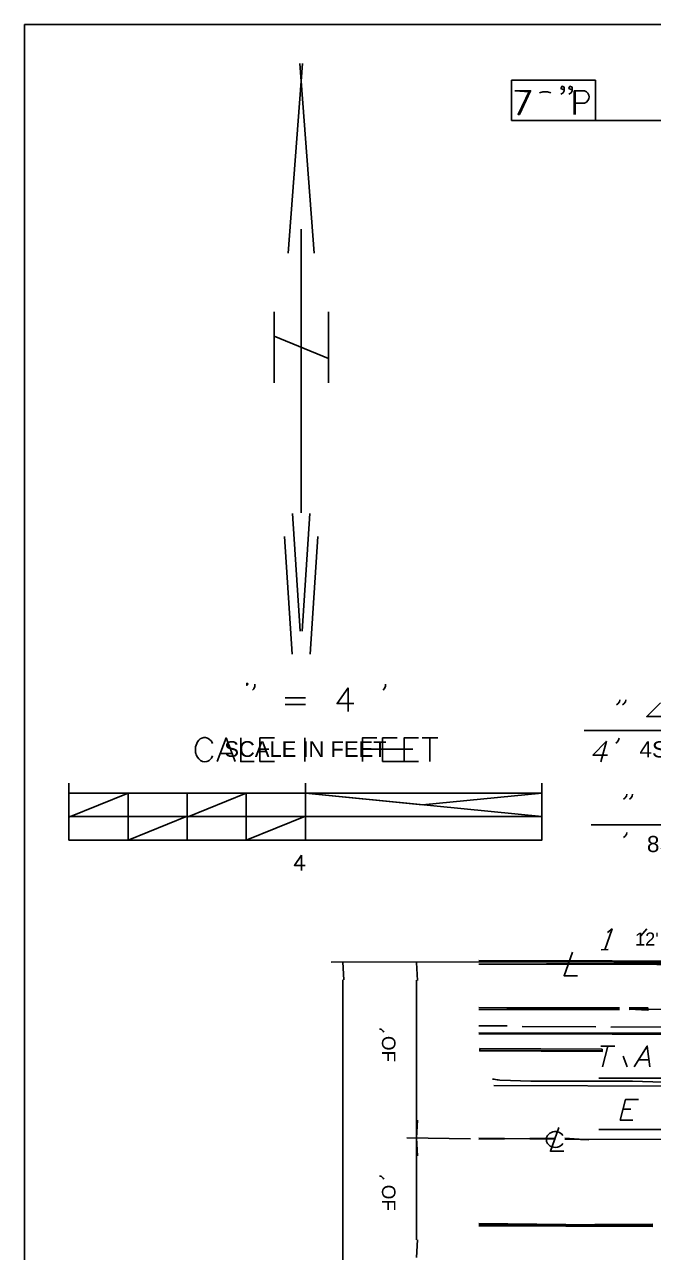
# Model space of a CAD drawing. Header units: feet. Extents: x 13 to 426, y 12 to 285.
# Drawn here: x 12.6 to 65.8, y 181.1 to 284.9 of the extents above; entities that cross this region are included whole.
import ezdxf
from ezdxf.enums import TextEntityAlignment as Align

# ---------------------------------------------------------------- set-up
doc = ezdxf.new("R2010")
doc.units = ezdxf.units.FT
doc.layers.add('ANOTACION', color=8, linetype='CONTINUOUS')
doc.layers.add('EJE_VIA', color=7, linetype='CONTINUOUS')
doc.styles.add('CAD_TEXT', font='Arial')

msp = doc.modelspace()

# ---------------------------------------------------------------- linework, layer by layer
at = {"layer": 'EJE_VIA'}
for p, q in [((34.91, 265.59), (36.12, 281.61)), ((35.88, 281.61), (37.09, 265.59)), ((54.07, 279.32), (55.3, 279.23)), ((59.1, 277.32), (59.1, 279.32)), ((59.18, 279.22), (59.18, 277.32)), ((36, 243.62), (36, 267.62)), ((33.7, 254.62), (33.7, 260.62)), ((38.3, 254.62), (38.3, 260.62)), ((35.27, 243.57), (35.91, 233.61)), ((36.09, 233.61), (36.73, 243.57)), ((34.59, 241.62), (35.23, 231.66)), ((36.77, 231.66), (37.41, 241.62)), ((39.98, 226.82), (39.98, 228.82)), ((34.65, 227.97), (36.37, 227.97)), ((34.65, 227.4), (36.37, 227.4)), ((36.32, 222.58), (36.32, 224.58)), ((46.22, 224.58), (47.55, 224.58)), ((46.88, 222.58), (46.88, 224.58)), ((32.5, 223.63), (33.27, 223.63)), ((41.17, 223.63), (45.45, 223.63)), ((61.35, 222.55), (61.82, 224.3)), ((29.17, 223.25), (30.12, 223.25)), ((32.5, 222.58), (33.73, 222.58)), ((42.88, 222.58), (45.93, 222.58)), ((16.35, 219.92), (16.35, 220.75)), ((36.35, 215.92), (36.35, 220.75)), ((56.35, 219.92), (56.35, 220.75)), ((21.35, 215.92), (21.35, 219.92)), ((26.35, 215.92), (26.35, 219.92)), ((31.35, 215.92), (31.35, 219.92)), ((16.35, 217.92), (56.35, 217.92)), ((36.03, 213.37), (36.03, 214.67)), ((64.72, 207.85), (65.22, 208.43)), ((61.38, 206.67), (61.97, 206.68)), ((38.52, 205.62), (96.15, 205.65)), ((51.03, 205.45), (96.15, 205.65)), ((39.51, 205.62), (39.6, 204.11)), ((45.74, 205.58), (45.84, 204.07)), ((39.52, 127.12), (39.52, 204.12)), ((45.75, 182.12), (45.75, 204.08)), ((51.03, 201.77), (62.93, 201.75)), ((51.03, 201.6), (62.93, 201.75)), ((51.03, 201.6), (62.93, 201.62)), ((63.73, 201.62), (67.73, 201.63)), ((51.03, 200.23), (53.43, 200.22)), ((51.03, 199.63), (96.15, 199.55)), ((51.03, 199.58), (96.15, 199.48)), ((54.68, 200.16), (60.93, 200.15)), ((62.18, 200.12), (68.43, 200.13)), ((61.35, 198.5), (62.52, 198.5)), ((61.48, 196.75), (61.93, 198.5)), ((51.1, 198.17), (61.45, 198.12)), ((63.22, 197.67), (63.57, 196.75)), ((64.55, 197.35), (65.38, 197.35)), ((52.28, 195.18), (107.03, 195)), ((45.74, 190.75), (45.84, 192.26)), ((62.97, 192.25), (64.05, 192.25)), ((63.2, 193.17), (63.87, 193.17)), ((44.93, 190.75), (50.32, 190.68)), ((45.74, 190.75), (45.84, 189.24)), ((51.03, 190.72), (57.5, 190.65)), ((51.03, 190.63), (57.5, 190.72)), ((58.3, 190.65), (175.12, 190.27)), ((65.75, 183.35), (51.03, 183.5)), ((51.03, 183.37), (65.75, 183.45)), ((51.03, 183.3), (65.75, 183.4)), ((51.03, 183.3), (65.75, 183.25)), ((45.74, 180.62), (45.84, 182.13))]:
    msp.add_line(p, q, dxfattribs=at)
for points in [[(426.22, 284.92), (12.6, 284.92), (12.6, 12.08)], [(53.8, 276.8), (53.8, 280.2), (60.88, 280.2), (60.88, 276.8), (53.8, 276.8)], [(58.25, 279.52), (58.15, 279.42), (57.97, 279.52), (58.07, 279.7), (58.25, 279.62), (58.25, 279.32), (58.15, 279.13), (57.97, 279.03)], [(58.92, 279.52), (58.82, 279.42), (58.63, 279.52), (58.73, 279.7), (58.92, 279.62), (58.92, 279.32), (58.82, 279.13), (58.63, 279.03)], [(54.07, 279.32), (55.4, 279.32), (54.45, 277.32)], [(55.3, 279.32), (54.35, 277.32), (54.45, 277.32)], [(57.12, 279.13), (56.82, 279.23), (56.45, 279.23), (56.15, 279.13)], [(59.1, 279.32), (59.95, 279.32), (60.12, 279.22), (60.25, 279.1), (60.33, 278.95), (60.35, 278.79), (60.33, 278.63), (60.25, 278.48), (60.13, 278.36), (59.95, 278.27), (59.18, 278.27)], [(114.98, 259.15), (94.9, 276.8), (60.88, 276.8)], [(33.7, 260.62), (33.7, 258.55), (38.3, 256.67)], [(33.7, 258.55), (38.3, 256.67), (38.3, 254.62)], [(31.5, 229.12), (31.4, 229.2), (31.4, 229.02), (31.5, 229.12)], [(32.07, 229.12), (32.07, 228.92), (31.98, 228.73), (31.88, 228.63)], [(39.98, 228.82), (39.03, 227.48), (40.45, 227.48)], [(43.12, 229.12), (43.12, 228.92), (43.03, 228.73), (42.93, 228.63)], [(62.95, 227.8), (62.92, 227.63), (62.78, 227.47), (62.68, 227.38)], [(63.45, 227.8), (63.42, 227.63), (63.28, 227.47), (63.18, 227.38)], [(66.38, 227.55), (65.23, 226.38), (66.48, 226.38)], [(28.5, 224.1), (28.4, 224.3), (28.22, 224.48), (28.07, 224.57), (27.91, 224.61), (27.75, 224.61), (27.6, 224.56), (27.46, 224.49), (27.33, 224.38), (27.23, 224.25), (27.17, 224.1), (27.07, 223.82), (27.07, 223.35), (27.09, 223.25), (27.12, 223.15), (27.22, 222.96), (27.33, 222.8), (27.48, 222.67), (27.64, 222.58), (27.82, 222.55), (28.01, 222.58), (28.11, 222.62), (28.22, 222.68), (28.4, 222.87), (28.5, 223.07)], [(28.88, 222.58), (29.65, 224.58), (30.4, 222.58)], [(30.88, 224.58), (30.88, 222.58), (32.03, 222.58)], [(32.5, 222.58), (32.5, 224.58), (33.73, 224.58)], [(41.17, 222.58), (41.17, 224.58), (42.4, 224.58)], [(42.88, 222.58), (42.88, 224.58), (44.12, 224.58)], [(44.7, 222.58), (44.7, 224.58), (45.93, 224.58)], [(95.45, 216.07), (83.28, 225.22), (59.92, 225.22)], [(62.88, 224.55), (62.85, 224.38), (62.72, 224.22), (62.6, 224.13)], [(61.82, 224.3), (60.67, 223.13), (61.92, 223.13)], [(16.35, 215.92), (16.35, 219.92), (56.35, 219.92), (56.35, 215.92), (16.35, 215.92)], [(16.35, 219.92), (16.35, 217.88), (21.35, 219.92)], [(16.35, 217.88), (21.35, 219.92), (21.35, 217.88)], [(26.35, 219.92), (26.35, 217.88), (31.35, 219.92)], [(26.35, 217.88), (31.35, 219.92), (31.35, 217.88)], [(36.35, 219.92), (56.35, 217.92), (36.35, 217.92)], [(56.35, 217.92), (56.35, 219.92), (36.35, 219.92)], [(46.27, 218.92), (36.35, 219.92), (36.35, 217.95)], [(46.27, 218.92), (56.35, 219.92), (56.35, 217.92)], [(63.53, 219.82), (63.5, 219.65), (63.37, 219.48), (63.27, 219.4)], [(64.03, 219.82), (64, 219.65), (63.87, 219.48), (63.77, 219.4)], [(21.35, 217.95), (21.35, 215.92), (26.35, 217.95)], [(21.35, 215.92), (26.35, 217.95), (26.35, 215.92)], [(31.35, 217.95), (31.35, 215.92), (36.35, 217.95)], [(31.35, 215.92), (36.35, 217.95), (36.35, 215.92)], [(96.73, 210.82), (87.85, 217.23), (60.52, 217.23)], [(63.53, 216.57), (63.5, 216.4), (63.37, 216.23), (63.27, 216.15)], [(36.03, 214.67), (35.42, 213.8), (36.33, 213.8)], [(61.9, 208.13), (62.3, 208.43), (61.67, 206.67)], [(51.03, 205.45), (96.15, 205.35), (96.15, 205.65), (51.03, 205.75)], [(58.95, 206.47), (58.23, 204.47), (59.37, 204.47)], [(63.73, 201.65), (65.33, 201.55), (65.33, 201.75), (63.73, 201.75)], [(42.63, 199.97), (42.78, 199.92), (42.93, 199.78), (43, 199.68)], [(51.03, 199.55), (96.15, 199.45), (51.03, 199.65)], [(64.15, 196.75), (65.27, 198.52), (65.48, 196.77)], [(51.1, 198.3), (61.45, 198.25), (61.45, 198.05), (51.1, 198.1), (51.1, 198.3)], [(52.18, 195.72), (52.32, 195.71), (52.44, 195.69), (52.56, 195.67), (52.67, 195.65), (52.81, 195.64), (53.71, 195.6), (54.56, 195.57), (55.42, 195.55), (56.27, 195.54), (57.13, 195.54), (57.99, 195.54), (58.86, 195.54), (59.72, 195.55), (60.58, 195.55), (61.44, 195.56), (62.3, 195.56), (63.16, 195.55), (64.02, 195.54), (64.88, 195.53), (65.73, 195.5), (66.59, 195.47)], [(119.17, 189.53), (96.25, 195.8), (61.18, 195.8)], [(62.97, 192.25), (63.43, 194), (64.52, 194)], [(58.13, 190.95), (58.05, 191.07), (57.85, 191.2), (57.71, 191.25), (57.57, 191.28), (57.43, 191.29), (57.29, 191.27), (57.16, 191.22), (57.04, 191.15), (56.93, 191.06), (56.83, 190.95), (56.75, 190.77), (56.75, 190.45), (56.82, 190.28), (56.93, 190.15), (57.05, 190.06), (57.19, 189.99), (57.35, 189.96), (57.51, 189.95), (57.68, 189.97), (57.85, 190.02), (58.05, 190.15), (58.13, 190.27)], [(57.8, 191.62), (57.08, 189.62), (58.22, 189.62)], [(119.15, 185.77), (96.25, 191.45), (61.18, 191.45)], [(58.3, 190.67), (60.3, 190.6), (58.3, 190.72)], [(42.63, 187.53), (42.78, 187.48), (42.93, 187.35), (43, 187.25)]]:
    msp.add_lwpolyline(points, dxfattribs=at)

# ---------------------------------------------------------------- texts
at = {"layer": 'ANOTACION', "style": 'CAD_TEXT'}
for s, height, p in [('SCALE IN FEET', 1.3299, (36.36, 223.64)), ('4S OF CA', 1.368, (68.96, 223.61)), ('8S OF CA', 1.368, (69.59, 215.61)), ("12' CURB", 1.102, (67.63, 207.57))]:
    msp.add_text(s, height=height, dxfattribs=at).set_placement(p, align=Align.MIDDLE_CENTER)
for p in [(43.4, 198.27), (43.4, 185.68)]:
    msp.add_text('OF', height=1.14, rotation=270, dxfattribs=at).set_placement(p, align=Align.MIDDLE_CENTER)

doc.saveas('drawing.dxf')
